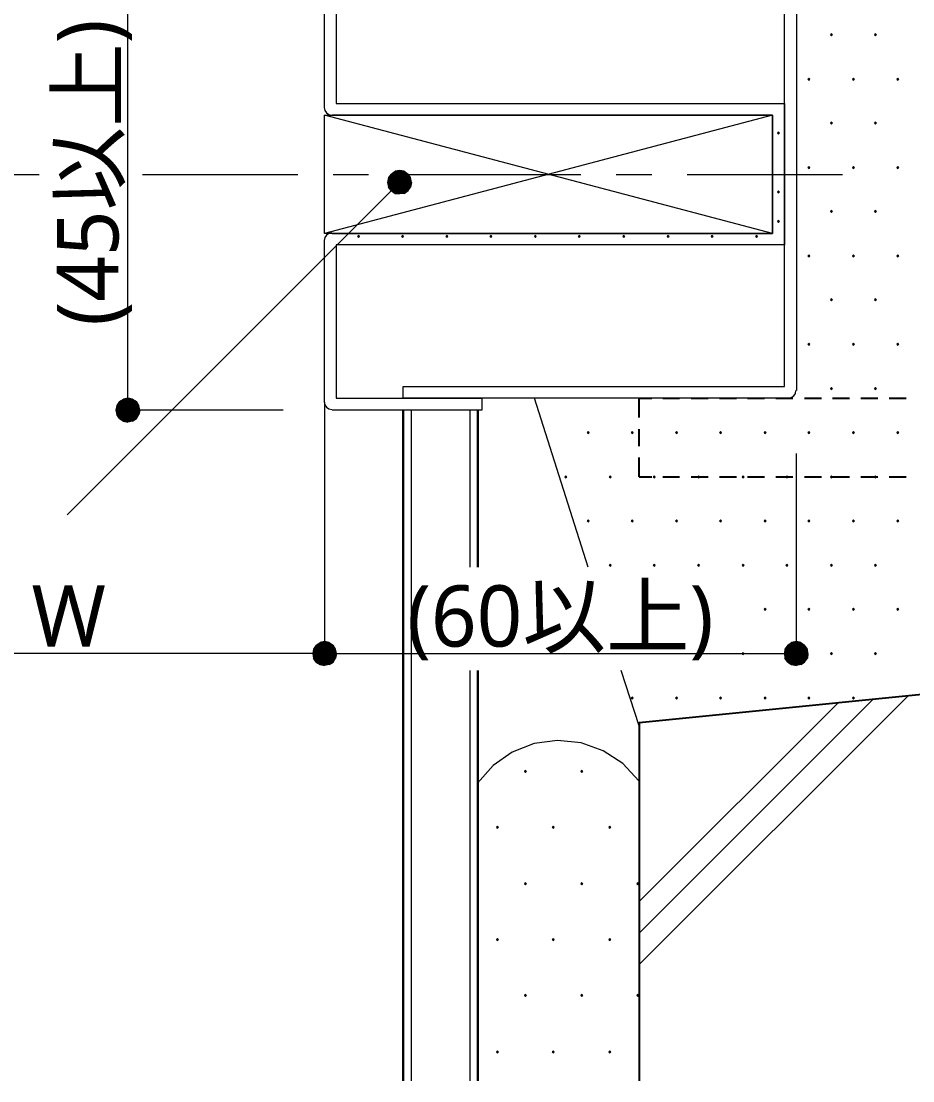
# Model space of a CAD drawing. Header units: millimetres. Extents: x 0 to 420, y 0 to 297.
# Drawn here: x 145.08 to 182.88, y 53.66 to 98.6 of the extents above; entities that cross this region are included whole.
import ezdxf
from ezdxf.enums import TextEntityAlignment as Align

# ---------------------------------------------------------------- set-up
doc = ezdxf.new("R2010")
doc.units = ezdxf.units.MM
doc.styles.add('kst32b', font='NotoSansJP-Variable.ttf')

msp = doc.modelspace()

# ---------------------------------------------------------------- hatches: boundary and pattern name
for points in [[(179.43, 98.065), (179.409, 98.044), (179.387, 98.023), (179.409, 98.002), (179.43, 97.98), (179.451, 98.002), (179.472, 98.023), (179.451, 98.044), (179.43, 98.065)], [(181.293, 98.065), (181.271, 98.044), (181.25, 98.023), (181.271, 98.002), (181.293, 97.98), (181.314, 98.002), (181.335, 98.023), (181.314, 98.044), (181.293, 98.065)], [(178.477, 96.181), (178.456, 96.16), (178.435, 96.139), (178.456, 96.118), (178.477, 96.097), (178.499, 96.118), (178.52, 96.139), (178.499, 96.16), (178.477, 96.181)], [(180.361, 96.181), (180.34, 96.16), (180.319, 96.139), (180.34, 96.118), (180.361, 96.097), (180.382, 96.118), (180.404, 96.139), (180.382, 96.16), (180.361, 96.181)], [(182.245, 96.181), (182.224, 96.16), (182.203, 96.139), (182.224, 96.118), (182.245, 96.097), (182.266, 96.118), (182.287, 96.139), (182.266, 96.16), (182.245, 96.181)], [(179.43, 94.319), (179.409, 94.297), (179.387, 94.276), (179.409, 94.255), (179.43, 94.234), (179.451, 94.255), (179.472, 94.276), (179.451, 94.297), (179.43, 94.319)], [(181.293, 94.319), (181.271, 94.297), (181.25, 94.276), (181.271, 94.255), (181.293, 94.234), (181.314, 94.255), (181.335, 94.276), (181.314, 94.297), (181.293, 94.319)], [(177.186, 93.895), (177.165, 93.874), (177.144, 93.853), (177.165, 93.832), (177.186, 93.811), (177.207, 93.832), (177.229, 93.853), (177.207, 93.874), (177.186, 93.895)], [(178.477, 92.435), (178.456, 92.414), (178.435, 92.393), (178.456, 92.371), (178.477, 92.35), (178.499, 92.371), (178.52, 92.393), (178.499, 92.414), (178.477, 92.435)], [(180.361, 92.435), (180.34, 92.414), (180.319, 92.393), (180.34, 92.371), (180.361, 92.35), (180.382, 92.371), (180.404, 92.393), (180.382, 92.414), (180.361, 92.435)], [(182.245, 92.435), (182.224, 92.414), (182.203, 92.393), (182.224, 92.371), (182.245, 92.35), (182.266, 92.371), (182.287, 92.393), (182.266, 92.414), (182.245, 92.435)], [(160.655, 91.969), (160.613, 91.757), (161.121, 91.757), (160.655, 91.969)], [(177.186, 91.398), (177.165, 91.377), (177.144, 91.355), (177.165, 91.334), (177.186, 91.313), (177.207, 91.334), (177.229, 91.355), (177.207, 91.377), (177.186, 91.398)], [(179.43, 90.572), (179.409, 90.551), (179.387, 90.53), (179.409, 90.509), (179.43, 90.487), (179.451, 90.509), (179.472, 90.53), (179.451, 90.551), (179.43, 90.572)], [(181.293, 90.572), (181.271, 90.551), (181.25, 90.53), (181.271, 90.509), (181.293, 90.487), (181.314, 90.509), (181.335, 90.53), (181.314, 90.551), (181.293, 90.572)], [(177.186, 90.149), (177.165, 90.128), (177.144, 90.106), (177.165, 90.085), (177.186, 90.064), (177.207, 90.085), (177.229, 90.106), (177.207, 90.128), (177.186, 90.149)], [(159.385, 89.514), (159.364, 89.493), (159.343, 89.471), (159.364, 89.45), (159.385, 89.429), (159.406, 89.45), (159.427, 89.471), (159.406, 89.493), (159.385, 89.514)], [(161.248, 89.514), (161.227, 89.493), (161.205, 89.471), (161.227, 89.45), (161.248, 89.429), (161.269, 89.45), (161.29, 89.471), (161.269, 89.493), (161.248, 89.514)], [(163.132, 89.514), (163.11, 89.493), (163.089, 89.471), (163.11, 89.45), (163.132, 89.429), (163.153, 89.45), (163.174, 89.471), (163.153, 89.493), (163.132, 89.514)], [(164.994, 89.514), (164.973, 89.493), (164.952, 89.471), (164.973, 89.45), (164.994, 89.429), (165.015, 89.45), (165.037, 89.471), (165.015, 89.493), (164.994, 89.514)], [(166.878, 89.514), (166.857, 89.493), (166.836, 89.471), (166.857, 89.45), (166.878, 89.429), (166.899, 89.45), (166.92, 89.471), (166.899, 89.493), (166.878, 89.514)], [(168.741, 89.514), (168.72, 89.493), (168.698, 89.471), (168.72, 89.45), (168.741, 89.429), (168.762, 89.45), (168.783, 89.471), (168.762, 89.493), (168.741, 89.514)], [(170.625, 89.514), (170.603, 89.493), (170.582, 89.471), (170.603, 89.45), (170.625, 89.429), (170.646, 89.45), (170.667, 89.471), (170.646, 89.493), (170.625, 89.514)], [(172.508, 89.514), (172.487, 89.493), (172.466, 89.471), (172.487, 89.45), (172.508, 89.429), (172.529, 89.45), (172.551, 89.471), (172.529, 89.493), (172.508, 89.514)], [(174.371, 89.514), (174.35, 89.493), (174.329, 89.471), (174.35, 89.45), (174.371, 89.429), (174.392, 89.45), (174.413, 89.471), (174.392, 89.493), (174.371, 89.514)], [(176.255, 89.514), (176.234, 89.493), (176.212, 89.471), (176.234, 89.45), (176.255, 89.429), (176.276, 89.45), (176.297, 89.471), (176.276, 89.493), (176.255, 89.514)], [(178.477, 88.688), (178.456, 88.667), (178.435, 88.646), (178.456, 88.625), (178.477, 88.604), (178.499, 88.625), (178.52, 88.646), (178.499, 88.667), (178.477, 88.688)], [(180.361, 88.688), (180.34, 88.667), (180.319, 88.646), (180.34, 88.625), (180.361, 88.604), (180.382, 88.625), (180.404, 88.646), (180.382, 88.667), (180.361, 88.688)], [(182.245, 88.688), (182.224, 88.667), (182.203, 88.646), (182.224, 88.625), (182.245, 88.604), (182.266, 88.625), (182.287, 88.646), (182.266, 88.667), (182.245, 88.688)], [(179.43, 86.826), (179.409, 86.804), (179.387, 86.783), (179.409, 86.762), (179.43, 86.741), (179.451, 86.762), (179.472, 86.783), (179.451, 86.804), (179.43, 86.826)], [(181.293, 86.826), (181.271, 86.804), (181.25, 86.783), (181.271, 86.762), (181.293, 86.741), (181.314, 86.762), (181.335, 86.783), (181.314, 86.804), (181.293, 86.826)], [(178.477, 84.942), (178.456, 84.921), (178.435, 84.899), (178.456, 84.878), (178.477, 84.857), (178.499, 84.878), (178.52, 84.899), (178.499, 84.921), (178.477, 84.942)], [(180.361, 84.942), (180.34, 84.921), (180.319, 84.899), (180.34, 84.878), (180.361, 84.857), (180.382, 84.878), (180.404, 84.899), (180.382, 84.921), (180.361, 84.942)], [(182.245, 84.942), (182.224, 84.921), (182.203, 84.899), (182.224, 84.878), (182.245, 84.857), (182.266, 84.878), (182.287, 84.899), (182.266, 84.921), (182.245, 84.942)], [(179.43, 83.058), (179.409, 83.037), (179.387, 83.016), (179.409, 82.995), (179.43, 82.973), (179.451, 82.995), (179.472, 83.016), (179.451, 83.037), (179.43, 83.058)], [(181.293, 83.058), (181.271, 83.037), (181.25, 83.016), (181.271, 82.995), (181.293, 82.973), (181.314, 82.995), (181.335, 83.016), (181.314, 83.037), (181.293, 83.058)], [(149.14, 82.296), (149.098, 82.105), (149.606, 82.105), (149.14, 82.296)], [(169.122, 81.195), (169.101, 81.174), (169.079, 81.153), (169.101, 81.132), (169.122, 81.111), (169.143, 81.132), (169.164, 81.153), (169.143, 81.174), (169.122, 81.195)], [(170.984, 81.195), (170.963, 81.174), (170.942, 81.153), (170.963, 81.132), (170.984, 81.111), (171.005, 81.132), (171.027, 81.153), (171.005, 81.174), (170.984, 81.195)], [(172.868, 81.195), (172.847, 81.174), (172.826, 81.153), (172.847, 81.132), (172.868, 81.111), (172.889, 81.132), (172.911, 81.153), (172.889, 81.174), (172.868, 81.195)], [(174.731, 81.195), (174.71, 81.174), (174.688, 81.153), (174.71, 81.132), (174.731, 81.111), (174.752, 81.132), (174.773, 81.153), (174.752, 81.174), (174.731, 81.195)], [(176.615, 81.195), (176.594, 81.174), (176.572, 81.153), (176.594, 81.132), (176.615, 81.111), (176.636, 81.132), (176.657, 81.153), (176.636, 81.174), (176.615, 81.195)], [(178.477, 81.195), (178.456, 81.174), (178.435, 81.153), (178.456, 81.132), (178.477, 81.111), (178.499, 81.132), (178.52, 81.153), (178.499, 81.174), (178.477, 81.195)], [(180.361, 81.195), (180.34, 81.174), (180.319, 81.153), (180.34, 81.132), (180.361, 81.111), (180.382, 81.132), (180.404, 81.153), (180.382, 81.174), (180.361, 81.195)], [(182.245, 81.195), (182.224, 81.174), (182.203, 81.153), (182.224, 81.132), (182.245, 81.111), (182.266, 81.132), (182.287, 81.153), (182.266, 81.174), (182.245, 81.195)], [(168.169, 79.312), (168.148, 79.29), (168.127, 79.269), (168.148, 79.248), (168.169, 79.227), (168.19, 79.248), (168.212, 79.269), (168.19, 79.29), (168.169, 79.312)], [(170.053, 79.312), (170.032, 79.29), (170.011, 79.269), (170.032, 79.248), (170.053, 79.227), (170.074, 79.248), (170.095, 79.269), (170.074, 79.29), (170.053, 79.312)], [(171.916, 79.312), (171.895, 79.29), (171.873, 79.269), (171.895, 79.248), (171.916, 79.227), (171.937, 79.248), (171.958, 79.269), (171.937, 79.29), (171.916, 79.312)], [(173.8, 79.312), (173.778, 79.29), (173.757, 79.269), (173.778, 79.248), (173.8, 79.227), (173.821, 79.248), (173.842, 79.269), (173.821, 79.29), (173.8, 79.312)], [(175.683, 79.312), (175.662, 79.29), (175.641, 79.269), (175.662, 79.248), (175.683, 79.227), (175.704, 79.248), (175.726, 79.269), (175.704, 79.29), (175.683, 79.312)], [(177.546, 79.312), (177.525, 79.29), (177.504, 79.269), (177.525, 79.248), (177.546, 79.227), (177.567, 79.248), (177.588, 79.269), (177.567, 79.29), (177.546, 79.312)], [(179.43, 79.312), (179.409, 79.29), (179.387, 79.269), (179.409, 79.248), (179.43, 79.227), (179.451, 79.248), (179.472, 79.269), (179.451, 79.29), (179.43, 79.312)], [(181.293, 79.312), (181.271, 79.29), (181.25, 79.269), (181.271, 79.248), (181.293, 79.227), (181.314, 79.248), (181.335, 79.269), (181.314, 79.29), (181.293, 79.312)], [(169.122, 77.449), (169.101, 77.428), (169.079, 77.406), (169.101, 77.385), (169.122, 77.364), (169.143, 77.385), (169.164, 77.406), (169.143, 77.428), (169.122, 77.449)], [(170.984, 77.449), (170.963, 77.428), (170.942, 77.406), (170.963, 77.385), (170.984, 77.364), (171.005, 77.385), (171.027, 77.406), (171.005, 77.428), (170.984, 77.449)], [(172.868, 77.449), (172.847, 77.428), (172.826, 77.406), (172.847, 77.385), (172.868, 77.364), (172.889, 77.385), (172.911, 77.406), (172.889, 77.428), (172.868, 77.449)], [(174.731, 77.449), (174.71, 77.428), (174.688, 77.406), (174.71, 77.385), (174.731, 77.364), (174.752, 77.385), (174.773, 77.406), (174.752, 77.428), (174.731, 77.449)], [(176.615, 77.449), (176.594, 77.428), (176.572, 77.406), (176.594, 77.385), (176.615, 77.364), (176.636, 77.385), (176.657, 77.406), (176.636, 77.428), (176.615, 77.449)], [(178.477, 77.449), (178.456, 77.428), (178.435, 77.406), (178.456, 77.385), (178.477, 77.364), (178.499, 77.385), (178.52, 77.406), (178.499, 77.428), (178.477, 77.449)], [(180.361, 77.449), (180.34, 77.428), (180.319, 77.406), (180.34, 77.385), (180.361, 77.364), (180.382, 77.385), (180.404, 77.406), (180.382, 77.428), (180.361, 77.449)], [(182.245, 77.449), (182.224, 77.428), (182.203, 77.406), (182.224, 77.385), (182.245, 77.364), (182.266, 77.385), (182.287, 77.406), (182.266, 77.428), (182.245, 77.449)], [(170.053, 75.565), (170.032, 75.544), (170.011, 75.523), (170.032, 75.502), (170.053, 75.48), (170.074, 75.502), (170.095, 75.523), (170.074, 75.544), (170.053, 75.565)], [(171.916, 75.565), (171.895, 75.544), (171.873, 75.523), (171.895, 75.502), (171.916, 75.48), (171.937, 75.502), (171.958, 75.523), (171.937, 75.544), (171.916, 75.565)], [(173.8, 75.565), (173.778, 75.544), (173.757, 75.523), (173.778, 75.502), (173.8, 75.48), (173.821, 75.502), (173.842, 75.523), (173.821, 75.544), (173.8, 75.565)], [(175.683, 75.565), (175.662, 75.544), (175.641, 75.523), (175.662, 75.502), (175.683, 75.48), (175.704, 75.502), (175.726, 75.523), (175.704, 75.544), (175.683, 75.565)], [(177.546, 75.565), (177.525, 75.544), (177.504, 75.523), (177.525, 75.502), (177.546, 75.48), (177.567, 75.502), (177.588, 75.523), (177.567, 75.544), (177.546, 75.565)], [(179.43, 75.565), (179.409, 75.544), (179.387, 75.523), (179.409, 75.502), (179.43, 75.48), (179.451, 75.502), (179.472, 75.523), (179.451, 75.544), (179.43, 75.565)], [(181.293, 75.565), (181.271, 75.544), (181.25, 75.523), (181.271, 75.502), (181.293, 75.48), (181.314, 75.502), (181.335, 75.523), (181.314, 75.544), (181.293, 75.565)], [(176.615, 73.702), (176.594, 73.681), (176.572, 73.66), (176.594, 73.639), (176.615, 73.618), (176.636, 73.639), (176.657, 73.66), (176.636, 73.681), (176.615, 73.702)], [(178.477, 73.702), (178.456, 73.681), (178.435, 73.66), (178.456, 73.639), (178.477, 73.618), (178.499, 73.639), (178.52, 73.66), (178.499, 73.681), (178.477, 73.702)], [(180.361, 73.702), (180.34, 73.681), (180.319, 73.66), (180.34, 73.639), (180.361, 73.618), (180.382, 73.639), (180.404, 73.66), (180.382, 73.681), (180.361, 73.702)], [(182.245, 73.702), (182.224, 73.681), (182.203, 73.66), (182.224, 73.639), (182.245, 73.618), (182.266, 73.639), (182.287, 73.66), (182.266, 73.681), (182.245, 73.702)], [(157.48, 71.967), (157.438, 71.776), (157.946, 71.776), (157.48, 71.967)], [(177.461, 71.967), (177.44, 71.776), (177.948, 71.776), (177.461, 71.967)], [(175.683, 71.819), (175.662, 71.797), (175.641, 71.776), (175.662, 71.755), (175.683, 71.734), (175.704, 71.755), (175.726, 71.776), (175.704, 71.797), (175.683, 71.819)], [(177.546, 71.819), (177.525, 71.797), (177.504, 71.776), (177.525, 71.755), (177.546, 71.734), (177.567, 71.755), (177.588, 71.776), (177.567, 71.797), (177.546, 71.819)], [(179.43, 71.819), (179.409, 71.797), (179.387, 71.776), (179.409, 71.755), (179.43, 71.734), (179.451, 71.755), (179.472, 71.776), (179.451, 71.797), (179.43, 71.819)], [(181.293, 71.819), (181.271, 71.797), (181.25, 71.776), (181.271, 71.755), (181.293, 71.734), (181.314, 71.755), (181.335, 71.776), (181.314, 71.797), (181.293, 71.819)], [(170.984, 69.935), (170.963, 69.913), (170.942, 69.892), (170.963, 69.871), (170.984, 69.85), (171.005, 69.871), (171.027, 69.892), (171.005, 69.913), (170.984, 69.935)], [(172.868, 69.935), (172.847, 69.913), (172.826, 69.892), (172.847, 69.871), (172.868, 69.85), (172.889, 69.871), (172.911, 69.892), (172.889, 69.913), (172.868, 69.935)], [(174.731, 69.935), (174.71, 69.913), (174.688, 69.892), (174.71, 69.871), (174.731, 69.85), (174.752, 69.871), (174.773, 69.892), (174.752, 69.913), (174.731, 69.935)], [(176.615, 69.935), (176.594, 69.913), (176.572, 69.892), (176.594, 69.871), (176.615, 69.85), (176.636, 69.871), (176.657, 69.892), (176.636, 69.913), (176.615, 69.935)], [(178.477, 69.935), (178.456, 69.913), (178.435, 69.892), (178.456, 69.871), (178.477, 69.85), (178.499, 69.871), (178.52, 69.892), (178.499, 69.913), (178.477, 69.935)], [(180.361, 69.935), (180.34, 69.913), (180.319, 69.892), (180.34, 69.871), (180.361, 69.85), (180.382, 69.871), (180.404, 69.892), (180.382, 69.913), (180.361, 69.935)], [(166.455, 66.823), (166.434, 66.802), (166.412, 66.781), (166.434, 66.76), (166.455, 66.738), (166.476, 66.76), (166.497, 66.781), (166.476, 66.802), (166.455, 66.823)], [(168.846, 66.823), (168.825, 66.802), (168.804, 66.781), (168.825, 66.76), (168.846, 66.738), (168.868, 66.76), (168.889, 66.781), (168.868, 66.802), (168.846, 66.823)], [(165.269, 64.453), (165.248, 64.431), (165.227, 64.41), (165.248, 64.389), (165.269, 64.368), (165.291, 64.389), (165.312, 64.41), (165.291, 64.431), (165.269, 64.453)], [(167.64, 64.453), (167.619, 64.431), (167.598, 64.41), (167.619, 64.389), (167.64, 64.368), (167.661, 64.389), (167.682, 64.41), (167.661, 64.431), (167.64, 64.453)], [(170.032, 64.453), (170.011, 64.431), (169.989, 64.41), (170.011, 64.389), (170.032, 64.368), (170.053, 64.389), (170.074, 64.41), (170.053, 64.431), (170.032, 64.453)], [(166.455, 62.061), (166.434, 62.039), (166.412, 62.018), (166.434, 61.997), (166.455, 61.976), (166.476, 61.997), (166.497, 62.018), (166.476, 62.039), (166.455, 62.061)], [(168.846, 62.061), (168.825, 62.039), (168.804, 62.018), (168.825, 61.997), (168.846, 61.976), (168.868, 61.997), (168.889, 62.018), (168.868, 62.039), (168.846, 62.061)], [(171.217, 62.061), (171.196, 62.039), (171.175, 62.018), (171.196, 61.997), (171.217, 61.976), (171.238, 61.997), (171.26, 62.018), (171.238, 62.039), (171.217, 62.061)], [(165.269, 59.69), (165.248, 59.669), (165.227, 59.648), (165.248, 59.627), (165.269, 59.605), (165.291, 59.627), (165.312, 59.648), (165.291, 59.669), (165.269, 59.69)], [(167.64, 59.69), (167.619, 59.669), (167.598, 59.648), (167.619, 59.627), (167.64, 59.605), (167.661, 59.627), (167.682, 59.648), (167.661, 59.669), (167.64, 59.69)], [(170.032, 59.69), (170.011, 59.669), (169.989, 59.648), (170.011, 59.627), (170.032, 59.605), (170.053, 59.627), (170.074, 59.648), (170.053, 59.669), (170.032, 59.69)], [(166.455, 57.319), (166.434, 57.298), (166.412, 57.277), (166.434, 57.256), (166.455, 57.235), (166.476, 57.256), (166.497, 57.277), (166.476, 57.298), (166.455, 57.319)], [(168.846, 57.319), (168.825, 57.298), (168.804, 57.277), (168.825, 57.256), (168.846, 57.235), (168.868, 57.256), (168.889, 57.277), (168.868, 57.298), (168.846, 57.319)], [(171.217, 57.319), (171.196, 57.298), (171.175, 57.277), (171.196, 57.256), (171.217, 57.235), (171.238, 57.256), (171.26, 57.277), (171.238, 57.298), (171.217, 57.319)], [(165.269, 54.928), (165.248, 54.906), (165.227, 54.885), (165.248, 54.864), (165.269, 54.843), (165.291, 54.864), (165.312, 54.885), (165.291, 54.906), (165.269, 54.928)], [(167.64, 54.928), (167.619, 54.906), (167.598, 54.885), (167.619, 54.864), (167.64, 54.843), (167.661, 54.864), (167.682, 54.885), (167.661, 54.906), (167.64, 54.928)], [(170.032, 54.928), (170.011, 54.906), (169.989, 54.885), (170.011, 54.864), (170.032, 54.843), (170.053, 54.864), (170.074, 54.885), (170.053, 54.906), (170.032, 54.928)]]:
    msp.add_hatch(color=7).paths.add_polyline_path(points)
h = msp.add_hatch(color=7)
h.paths.add_polyline_path([(161.121, 92.266), (160.93, 92.244), (161.121, 91.757), (161.121, 92.266)])
h.paths.add_polyline_path([(160.93, 92.244), (161.121, 91.757), (160.761, 92.117), (160.93, 92.244)])
h.paths.add_polyline_path([(161.121, 91.757), (160.761, 92.117), (160.655, 91.969), (161.121, 91.757)])
h = msp.add_hatch(color=7)
h.paths.add_polyline_path([(161.586, 91.969), (161.48, 92.117), (161.121, 91.757), (161.586, 91.969)])
h.paths.add_polyline_path([(161.48, 92.117), (161.121, 91.757), (161.311, 92.244), (161.48, 92.117)])
h.paths.add_polyline_path([(161.121, 91.757), (161.311, 92.244), (161.121, 92.266), (161.121, 91.757)])
h = msp.add_hatch(color=7)
h.paths.add_polyline_path([(160.613, 91.757), (160.655, 91.567), (161.121, 91.757), (160.613, 91.757)])
h.paths.add_polyline_path([(160.655, 91.567), (161.121, 91.757), (160.761, 91.419), (160.655, 91.567)])
h.paths.add_polyline_path([(161.121, 91.757), (160.761, 91.419), (160.93, 91.292), (161.121, 91.757)])
h = msp.add_hatch(color=7)
h.paths.add_polyline_path([(160.93, 91.292), (161.121, 91.271), (161.121, 91.757), (160.93, 91.292)])
h.paths.add_polyline_path([(161.121, 91.271), (161.121, 91.757), (161.311, 91.292), (161.121, 91.271)])
h.paths.add_polyline_path([(161.121, 91.757), (161.311, 91.292), (161.48, 91.419), (161.121, 91.757)])
h = msp.add_hatch(color=7)
h.paths.add_polyline_path([(161.48, 91.419), (161.586, 91.567), (161.121, 91.757), (161.48, 91.419)])
h.paths.add_polyline_path([(161.586, 91.567), (161.121, 91.757), (161.629, 91.757), (161.586, 91.567)])
h.paths.add_polyline_path([(161.121, 91.757), (161.629, 91.757), (161.586, 91.969), (161.121, 91.757)])
h = msp.add_hatch(color=7)
h.paths.add_polyline_path([(149.606, 82.613), (149.416, 82.571), (149.606, 82.105), (149.606, 82.613)])
h.paths.add_polyline_path([(149.416, 82.571), (149.606, 82.105), (149.246, 82.465), (149.416, 82.571)])
h.paths.add_polyline_path([(149.606, 82.105), (149.246, 82.465), (149.14, 82.296), (149.606, 82.105)])
h = msp.add_hatch(color=7)
h.paths.add_polyline_path([(150.072, 82.296), (149.966, 82.465), (149.606, 82.105), (150.072, 82.296)])
h.paths.add_polyline_path([(149.966, 82.465), (149.606, 82.105), (149.796, 82.571), (149.966, 82.465)])
h.paths.add_polyline_path([(149.606, 82.105), (149.796, 82.571), (149.606, 82.613), (149.606, 82.105)])
h = msp.add_hatch(color=7)
h.paths.add_polyline_path([(149.966, 81.746), (150.072, 81.915), (149.606, 82.105), (149.966, 81.746)])
h.paths.add_polyline_path([(150.072, 81.915), (149.606, 82.105), (150.114, 82.105), (150.072, 81.915)])
h.paths.add_polyline_path([(149.606, 82.105), (150.114, 82.105), (150.072, 82.296), (149.606, 82.105)])
h = msp.add_hatch(color=7)
h.paths.add_polyline_path([(149.098, 82.105), (149.14, 81.915), (149.606, 82.105), (149.098, 82.105)])
h.paths.add_polyline_path([(149.14, 81.915), (149.606, 82.105), (149.246, 81.746), (149.14, 81.915)])
h.paths.add_polyline_path([(149.606, 82.105), (149.246, 81.746), (149.416, 81.64), (149.606, 82.105)])
h = msp.add_hatch(color=7)
h.paths.add_polyline_path([(149.416, 81.64), (149.606, 81.597), (149.606, 82.105), (149.416, 81.64)])
h.paths.add_polyline_path([(149.606, 81.597), (149.606, 82.105), (149.796, 81.64), (149.606, 81.597)])
h.paths.add_polyline_path([(149.606, 82.105), (149.796, 81.64), (149.966, 81.746), (149.606, 82.105)])
h = msp.add_hatch(color=7)
h.paths.add_polyline_path([(157.946, 72.284), (157.755, 72.242), (157.946, 71.776), (157.946, 72.284)])
h.paths.add_polyline_path([(157.755, 72.242), (157.946, 71.776), (157.586, 72.136), (157.755, 72.242)])
h.paths.add_polyline_path([(157.946, 71.776), (157.586, 72.136), (157.48, 71.967), (157.946, 71.776)])
h = msp.add_hatch(color=7)
h.paths.add_polyline_path([(158.411, 71.967), (158.305, 72.136), (157.946, 71.776), (158.411, 71.967)])
h.paths.add_polyline_path([(158.305, 72.136), (157.946, 71.776), (158.136, 72.242), (158.305, 72.136)])
h.paths.add_polyline_path([(157.946, 71.776), (158.136, 72.242), (157.946, 72.284), (157.946, 71.776)])
h = msp.add_hatch(color=7)
h.paths.add_polyline_path([(158.305, 71.416), (158.411, 71.586), (157.946, 71.776), (158.305, 71.416)])
h.paths.add_polyline_path([(158.411, 71.586), (157.946, 71.776), (158.454, 71.776), (158.411, 71.586)])
h.paths.add_polyline_path([(157.946, 71.776), (158.454, 71.776), (158.411, 71.967), (157.946, 71.776)])
h = msp.add_hatch(color=7)
h.paths.add_polyline_path([(177.948, 72.284), (177.737, 72.242), (177.948, 71.776), (177.948, 72.284)])
h.paths.add_polyline_path([(177.737, 72.242), (177.948, 71.776), (177.588, 72.136), (177.737, 72.242)])
h.paths.add_polyline_path([(177.948, 71.776), (177.588, 72.136), (177.461, 71.967), (177.948, 71.776)])
h = msp.add_hatch(color=7)
h.paths.add_polyline_path([(178.414, 71.967), (178.287, 72.136), (177.948, 71.776), (178.414, 71.967)])
h.paths.add_polyline_path([(178.287, 72.136), (177.948, 71.776), (178.139, 72.242), (178.287, 72.136)])
h.paths.add_polyline_path([(177.948, 71.776), (178.139, 72.242), (177.948, 72.284), (177.948, 71.776)])
h = msp.add_hatch(color=7)
h.paths.add_polyline_path([(178.287, 71.416), (178.414, 71.586), (177.948, 71.776), (178.287, 71.416)])
h.paths.add_polyline_path([(178.414, 71.586), (177.948, 71.776), (178.435, 71.776), (178.414, 71.586)])
h.paths.add_polyline_path([(177.948, 71.776), (178.435, 71.776), (178.414, 71.967), (177.948, 71.776)])
h = msp.add_hatch(color=7)
h.paths.add_polyline_path([(157.438, 71.776), (157.48, 71.586), (157.946, 71.776), (157.438, 71.776)])
h.paths.add_polyline_path([(157.48, 71.586), (157.946, 71.776), (157.586, 71.416), (157.48, 71.586)])
h.paths.add_polyline_path([(157.946, 71.776), (157.586, 71.416), (157.755, 71.311), (157.946, 71.776)])
h = msp.add_hatch(color=7)
h.paths.add_polyline_path([(157.755, 71.311), (157.946, 71.268), (157.946, 71.776), (157.755, 71.311)])
h.paths.add_polyline_path([(157.946, 71.268), (157.946, 71.776), (158.136, 71.311), (157.946, 71.268)])
h.paths.add_polyline_path([(157.946, 71.776), (158.136, 71.311), (158.305, 71.416), (157.946, 71.776)])
h = msp.add_hatch(color=7)
h.paths.add_polyline_path([(177.44, 71.776), (177.461, 71.586), (177.948, 71.776), (177.44, 71.776)])
h.paths.add_polyline_path([(177.461, 71.586), (177.948, 71.776), (177.588, 71.416), (177.461, 71.586)])
h.paths.add_polyline_path([(177.948, 71.776), (177.588, 71.416), (177.737, 71.311), (177.948, 71.776)])
h = msp.add_hatch(color=7)
h.paths.add_polyline_path([(177.737, 71.311), (177.948, 71.268), (177.948, 71.776), (177.737, 71.311)])
h.paths.add_polyline_path([(177.948, 71.268), (177.948, 71.776), (178.139, 71.311), (177.948, 71.268)])
h.paths.add_polyline_path([(177.948, 71.776), (178.139, 71.311), (178.287, 71.416), (177.948, 71.776)])

# ---------------------------------------------------------------- linework, layer by layer
at = {"lineweight": 13}
for points in [[(156.189, 82.105), (149.606, 82.105), (149.606, 89.598), (149.606, 94.615), (149.606, 102.108), (156.125, 102.108)], [(158.263, 102.108), (164.613, 102.108), (164.613, 101.6), (158.433, 101.6), (158.433, 95.102), (177.44, 95.102), (177.44, 89.112), (158.433, 89.112), (158.433, 82.613), (164.613, 82.613), (164.613, 82.105), (158.263, 82.105)], [(157.946, 94.932), (157.946, 101.769)], [(161.269, 82.613), (161.269, 83.1), (177.44, 83.1), (177.44, 101.113), (162.391, 101.113), (162.391, 101.6)], [(177.948, 101.261), (177.948, 82.931)], [(157.925, 94.943), (157.95, 94.815), (158.021, 94.711), (158.125, 94.641), (158.253, 94.615)], [(176.932, 89.598), (157.946, 94.615), (176.932, 94.615), (176.932, 89.598), (157.946, 89.598), (157.946, 94.615)], [(176.932, 94.615), (157.946, 89.598)], [(176.932, 89.598), (176.932, 94.615), (158.263, 94.615)], [(144.145, 92.096), (145.838, 92.096)], [(161.121, 91.757), (147.024, 77.661)], [(150.22, 92.096), (156.803, 92.096)], [(158.305, 92.096), (159.808, 92.096)], [(161.311, 92.096), (168.804, 92.096)], [(170.307, 92.096), (171.81, 92.096)], [(173.313, 92.096), (179.896, 92.096)], [(158.253, 89.62), (158.125, 89.594), (158.021, 89.524), (157.95, 89.419), (157.925, 89.292)], [(158.263, 89.598), (176.932, 89.598)], [(157.946, 82.444), (157.946, 89.281)], [(177.599, 82.613), (177.727, 82.639), (177.831, 82.71), (177.901, 82.814), (177.927, 82.942)], [(157.925, 82.455), (157.95, 82.327), (158.021, 82.223), (158.125, 82.152), (158.253, 82.127)], [(157.946, 82.444), (157.946, 79.756), (157.946, 71.776), (177.948, 71.776), (177.948, 80.264)], [(177.61, 82.613), (161.269, 82.613)], [(169.122, 75.438), (166.836, 82.613)], [(161.608, 82.105), (161.608, 53.657)], [(164.105, 82.105), (164.105, 75.438)], [(157.946, 71.776), (134.366, 71.776)], [(164.105, 71.056), (164.105, 53.657)], [(171.281, 68.707), (170.519, 71.056)], [(171.281, 58.589), (182.668, 69.977)], [(171.281, 59.923), (181.187, 69.829)], [(171.281, 61.256), (179.705, 69.681)], [(171.271, 66.377), (170.584, 67.111), (169.754, 67.654), (168.82, 67.987), (167.821, 68.093), (166.825, 67.958), (165.901, 67.596), (165.088, 67.029), (164.423, 66.275)]]:
    msp.add_lwpolyline(points, dxfattribs=at)
at = {"lineweight": 0}
for points in [[(179.43, 98.065), (179.409, 98.044), (179.387, 98.023), (179.409, 98.002), (179.43, 97.98), (179.451, 98.002), (179.472, 98.023), (179.451, 98.044)], [(181.293, 98.065), (181.271, 98.044), (181.25, 98.023), (181.271, 98.002), (181.293, 97.98), (181.314, 98.002), (181.335, 98.023), (181.314, 98.044)], [(178.477, 96.181), (178.456, 96.16), (178.435, 96.139), (178.456, 96.118), (178.477, 96.097), (178.499, 96.118), (178.52, 96.139), (178.499, 96.16)], [(180.361, 96.181), (180.34, 96.16), (180.319, 96.139), (180.34, 96.118), (180.361, 96.097), (180.382, 96.118), (180.404, 96.139), (180.382, 96.16)], [(182.245, 96.181), (182.224, 96.16), (182.203, 96.139), (182.224, 96.118), (182.245, 96.097), (182.266, 96.118), (182.287, 96.139), (182.266, 96.16)], [(179.43, 94.319), (179.409, 94.297), (179.387, 94.276), (179.409, 94.255), (179.43, 94.234), (179.451, 94.255), (179.472, 94.276), (179.451, 94.297)], [(181.293, 94.319), (181.271, 94.297), (181.25, 94.276), (181.271, 94.255), (181.293, 94.234), (181.314, 94.255), (181.335, 94.276), (181.314, 94.297)], [(177.186, 93.895), (177.165, 93.874), (177.144, 93.853), (177.165, 93.832), (177.186, 93.811), (177.207, 93.832), (177.229, 93.853), (177.207, 93.874)], [(160.93, 92.244), (161.121, 91.757), (160.761, 92.117)], [(161.121, 92.266), (160.93, 92.244), (161.121, 91.757)], [(161.121, 91.757), (161.311, 92.244), (161.121, 92.266)], [(161.48, 92.117), (161.121, 91.757), (161.311, 92.244)], [(178.477, 92.435), (178.456, 92.414), (178.435, 92.393), (178.456, 92.371), (178.477, 92.35), (178.499, 92.371), (178.52, 92.393), (178.499, 92.414)], [(180.361, 92.435), (180.34, 92.414), (180.319, 92.393), (180.34, 92.371), (180.361, 92.35), (180.382, 92.371), (180.404, 92.393), (180.382, 92.414)], [(182.245, 92.435), (182.224, 92.414), (182.203, 92.393), (182.224, 92.371), (182.245, 92.35), (182.266, 92.371), (182.287, 92.393), (182.266, 92.414)], [(160.655, 91.969), (160.613, 91.757), (161.121, 91.757)], [(160.613, 91.757), (160.655, 91.567), (161.121, 91.757)], [(161.121, 91.757), (160.761, 92.117), (160.655, 91.969)], [(160.655, 91.567), (161.121, 91.757), (160.761, 91.419)], [(161.121, 91.757), (160.761, 91.419), (160.93, 91.292)], [(160.93, 91.292), (161.121, 91.271), (161.121, 91.757)], [(161.586, 91.969), (161.48, 92.117), (161.121, 91.757)], [(161.121, 91.757), (161.629, 91.757), (161.586, 91.969)], [(161.121, 91.271), (161.121, 91.757), (161.311, 91.292)], [(161.121, 91.757), (161.311, 91.292), (161.48, 91.419)], [(161.48, 91.419), (161.586, 91.567), (161.121, 91.757)], [(161.586, 91.567), (161.121, 91.757), (161.629, 91.757)], [(177.186, 91.398), (177.165, 91.377), (177.144, 91.355), (177.165, 91.334), (177.186, 91.313), (177.207, 91.334), (177.229, 91.355), (177.207, 91.377)], [(179.43, 90.572), (179.409, 90.551), (179.387, 90.53), (179.409, 90.509), (179.43, 90.487), (179.451, 90.509), (179.472, 90.53), (179.451, 90.551)], [(181.293, 90.572), (181.271, 90.551), (181.25, 90.53), (181.271, 90.509), (181.293, 90.487), (181.314, 90.509), (181.335, 90.53), (181.314, 90.551)], [(177.186, 90.149), (177.165, 90.128), (177.144, 90.106), (177.165, 90.085), (177.186, 90.064), (177.207, 90.085), (177.229, 90.106), (177.207, 90.128)], [(159.385, 89.514), (159.364, 89.493), (159.343, 89.471), (159.364, 89.45), (159.385, 89.429), (159.406, 89.45), (159.427, 89.471), (159.406, 89.493)], [(161.248, 89.514), (161.227, 89.493), (161.205, 89.471), (161.227, 89.45), (161.248, 89.429), (161.269, 89.45), (161.29, 89.471), (161.269, 89.493)], [(163.132, 89.514), (163.11, 89.493), (163.089, 89.471), (163.11, 89.45), (163.132, 89.429), (163.153, 89.45), (163.174, 89.471), (163.153, 89.493)], [(164.994, 89.514), (164.973, 89.493), (164.952, 89.471), (164.973, 89.45), (164.994, 89.429), (165.015, 89.45), (165.037, 89.471), (165.015, 89.493)], [(166.878, 89.514), (166.857, 89.493), (166.836, 89.471), (166.857, 89.45), (166.878, 89.429), (166.899, 89.45), (166.92, 89.471), (166.899, 89.493)], [(168.741, 89.514), (168.72, 89.493), (168.698, 89.471), (168.72, 89.45), (168.741, 89.429), (168.762, 89.45), (168.783, 89.471), (168.762, 89.493)], [(170.625, 89.514), (170.603, 89.493), (170.582, 89.471), (170.603, 89.45), (170.625, 89.429), (170.646, 89.45), (170.667, 89.471), (170.646, 89.493)], [(172.508, 89.514), (172.487, 89.493), (172.466, 89.471), (172.487, 89.45), (172.508, 89.429), (172.529, 89.45), (172.551, 89.471), (172.529, 89.493)], [(174.371, 89.514), (174.35, 89.493), (174.329, 89.471), (174.35, 89.45), (174.371, 89.429), (174.392, 89.45), (174.413, 89.471), (174.392, 89.493)], [(176.255, 89.514), (176.234, 89.493), (176.212, 89.471), (176.234, 89.45), (176.255, 89.429), (176.276, 89.45), (176.297, 89.471), (176.276, 89.493)], [(178.477, 88.688), (178.456, 88.667), (178.435, 88.646), (178.456, 88.625), (178.477, 88.604), (178.499, 88.625), (178.52, 88.646), (178.499, 88.667)], [(180.361, 88.688), (180.34, 88.667), (180.319, 88.646), (180.34, 88.625), (180.361, 88.604), (180.382, 88.625), (180.404, 88.646), (180.382, 88.667)], [(182.245, 88.688), (182.224, 88.667), (182.203, 88.646), (182.224, 88.625), (182.245, 88.604), (182.266, 88.625), (182.287, 88.646), (182.266, 88.667)], [(179.43, 86.826), (179.409, 86.804), (179.387, 86.783), (179.409, 86.762), (179.43, 86.741), (179.451, 86.762), (179.472, 86.783), (179.451, 86.804)], [(181.293, 86.826), (181.271, 86.804), (181.25, 86.783), (181.271, 86.762), (181.293, 86.741), (181.314, 86.762), (181.335, 86.783), (181.314, 86.804)], [(178.477, 84.942), (178.456, 84.921), (178.435, 84.899), (178.456, 84.878), (178.477, 84.857), (178.499, 84.878), (178.52, 84.899), (178.499, 84.921)], [(180.361, 84.942), (180.34, 84.921), (180.319, 84.899), (180.34, 84.878), (180.361, 84.857), (180.382, 84.878), (180.404, 84.899), (180.382, 84.921)], [(182.245, 84.942), (182.224, 84.921), (182.203, 84.899), (182.224, 84.878), (182.245, 84.857), (182.266, 84.878), (182.287, 84.899), (182.266, 84.921)], [(179.43, 83.058), (179.409, 83.037), (179.387, 83.016), (179.409, 82.995), (179.43, 82.973), (179.451, 82.995), (179.472, 83.016), (179.451, 83.037)], [(181.293, 83.058), (181.271, 83.037), (181.25, 83.016), (181.271, 82.995), (181.293, 82.973), (181.314, 82.995), (181.335, 83.016), (181.314, 83.037)], [(149.14, 82.296), (149.098, 82.105), (149.606, 82.105)], [(149.606, 82.105), (149.246, 82.465), (149.14, 82.296)], [(149.416, 82.571), (149.606, 82.105), (149.246, 82.465)], [(149.606, 82.613), (149.416, 82.571), (149.606, 82.105)], [(149.606, 82.105), (149.796, 82.571), (149.606, 82.613)], [(149.966, 82.465), (149.606, 82.105), (149.796, 82.571)], [(150.072, 82.296), (149.966, 82.465), (149.606, 82.105)], [(149.606, 82.105), (150.114, 82.105), (150.072, 82.296)], [(149.098, 82.105), (149.14, 81.915), (149.606, 82.105)], [(149.14, 81.915), (149.606, 82.105), (149.246, 81.746)], [(149.606, 82.105), (149.246, 81.746), (149.416, 81.64)], [(149.416, 81.64), (149.606, 81.597), (149.606, 82.105)], [(149.606, 81.597), (149.606, 82.105), (149.796, 81.64)], [(149.606, 82.105), (149.796, 81.64), (149.966, 81.746)], [(149.966, 81.746), (150.072, 81.915), (149.606, 82.105)], [(150.072, 81.915), (149.606, 82.105), (150.114, 82.105)], [(169.122, 81.195), (169.101, 81.174), (169.079, 81.153), (169.101, 81.132), (169.122, 81.111), (169.143, 81.132), (169.164, 81.153), (169.143, 81.174)], [(170.984, 81.195), (170.963, 81.174), (170.942, 81.153), (170.963, 81.132), (170.984, 81.111), (171.005, 81.132), (171.027, 81.153), (171.005, 81.174)], [(172.868, 81.195), (172.847, 81.174), (172.826, 81.153), (172.847, 81.132), (172.868, 81.111), (172.889, 81.132), (172.911, 81.153), (172.889, 81.174)], [(174.731, 81.195), (174.71, 81.174), (174.688, 81.153), (174.71, 81.132), (174.731, 81.111), (174.752, 81.132), (174.773, 81.153), (174.752, 81.174)], [(176.615, 81.195), (176.594, 81.174), (176.572, 81.153), (176.594, 81.132), (176.615, 81.111), (176.636, 81.132), (176.657, 81.153), (176.636, 81.174)], [(178.477, 81.195), (178.456, 81.174), (178.435, 81.153), (178.456, 81.132), (178.477, 81.111), (178.499, 81.132), (178.52, 81.153), (178.499, 81.174)], [(180.361, 81.195), (180.34, 81.174), (180.319, 81.153), (180.34, 81.132), (180.361, 81.111), (180.382, 81.132), (180.404, 81.153), (180.382, 81.174)], [(182.245, 81.195), (182.224, 81.174), (182.203, 81.153), (182.224, 81.132), (182.245, 81.111), (182.266, 81.132), (182.287, 81.153), (182.266, 81.174)], [(168.169, 79.312), (168.148, 79.29), (168.127, 79.269), (168.148, 79.248), (168.169, 79.227), (168.19, 79.248), (168.212, 79.269), (168.19, 79.29)], [(170.053, 79.312), (170.032, 79.29), (170.011, 79.269), (170.032, 79.248), (170.053, 79.227), (170.074, 79.248), (170.095, 79.269), (170.074, 79.29)], [(171.916, 79.312), (171.895, 79.29), (171.873, 79.269), (171.895, 79.248), (171.916, 79.227), (171.937, 79.248), (171.958, 79.269), (171.937, 79.29)], [(173.8, 79.312), (173.778, 79.29), (173.757, 79.269), (173.778, 79.248), (173.8, 79.227), (173.821, 79.248), (173.842, 79.269), (173.821, 79.29)], [(175.683, 79.312), (175.662, 79.29), (175.641, 79.269), (175.662, 79.248), (175.683, 79.227), (175.704, 79.248), (175.726, 79.269), (175.704, 79.29)], [(177.546, 79.312), (177.525, 79.29), (177.504, 79.269), (177.525, 79.248), (177.546, 79.227), (177.567, 79.248), (177.588, 79.269), (177.567, 79.29)], [(179.43, 79.312), (179.409, 79.29), (179.387, 79.269), (179.409, 79.248), (179.43, 79.227), (179.451, 79.248), (179.472, 79.269), (179.451, 79.29)], [(181.293, 79.312), (181.271, 79.29), (181.25, 79.269), (181.271, 79.248), (181.293, 79.227), (181.314, 79.248), (181.335, 79.269), (181.314, 79.29)], [(169.122, 77.449), (169.101, 77.428), (169.079, 77.406), (169.101, 77.385), (169.122, 77.364), (169.143, 77.385), (169.164, 77.406), (169.143, 77.428)], [(170.984, 77.449), (170.963, 77.428), (170.942, 77.406), (170.963, 77.385), (170.984, 77.364), (171.005, 77.385), (171.027, 77.406), (171.005, 77.428)], [(172.868, 77.449), (172.847, 77.428), (172.826, 77.406), (172.847, 77.385), (172.868, 77.364), (172.889, 77.385), (172.911, 77.406), (172.889, 77.428)], [(174.731, 77.449), (174.71, 77.428), (174.688, 77.406), (174.71, 77.385), (174.731, 77.364), (174.752, 77.385), (174.773, 77.406), (174.752, 77.428)], [(176.615, 77.449), (176.594, 77.428), (176.572, 77.406), (176.594, 77.385), (176.615, 77.364), (176.636, 77.385), (176.657, 77.406), (176.636, 77.428)], [(178.477, 77.449), (178.456, 77.428), (178.435, 77.406), (178.456, 77.385), (178.477, 77.364), (178.499, 77.385), (178.52, 77.406), (178.499, 77.428)], [(180.361, 77.449), (180.34, 77.428), (180.319, 77.406), (180.34, 77.385), (180.361, 77.364), (180.382, 77.385), (180.404, 77.406), (180.382, 77.428)], [(182.245, 77.449), (182.224, 77.428), (182.203, 77.406), (182.224, 77.385), (182.245, 77.364), (182.266, 77.385), (182.287, 77.406), (182.266, 77.428)], [(170.053, 75.565), (170.032, 75.544), (170.011, 75.523), (170.032, 75.502), (170.053, 75.48), (170.074, 75.502), (170.095, 75.523), (170.074, 75.544)], [(171.916, 75.565), (171.895, 75.544), (171.873, 75.523), (171.895, 75.502), (171.916, 75.48), (171.937, 75.502), (171.958, 75.523), (171.937, 75.544)], [(173.8, 75.565), (173.778, 75.544), (173.757, 75.523), (173.778, 75.502), (173.8, 75.48), (173.821, 75.502), (173.842, 75.523), (173.821, 75.544)], [(175.683, 75.565), (175.662, 75.544), (175.641, 75.523), (175.662, 75.502), (175.683, 75.48), (175.704, 75.502), (175.726, 75.523), (175.704, 75.544)], [(177.546, 75.565), (177.525, 75.544), (177.504, 75.523), (177.525, 75.502), (177.546, 75.48), (177.567, 75.502), (177.588, 75.523), (177.567, 75.544)], [(179.43, 75.565), (179.409, 75.544), (179.387, 75.523), (179.409, 75.502), (179.43, 75.48), (179.451, 75.502), (179.472, 75.523), (179.451, 75.544)], [(181.293, 75.565), (181.271, 75.544), (181.25, 75.523), (181.271, 75.502), (181.293, 75.48), (181.314, 75.502), (181.335, 75.523), (181.314, 75.544)], [(176.615, 73.702), (176.594, 73.681), (176.572, 73.66), (176.594, 73.639), (176.615, 73.618), (176.636, 73.639), (176.657, 73.66), (176.636, 73.681)], [(178.477, 73.702), (178.456, 73.681), (178.435, 73.66), (178.456, 73.639), (178.477, 73.618), (178.499, 73.639), (178.52, 73.66), (178.499, 73.681)], [(180.361, 73.702), (180.34, 73.681), (180.319, 73.66), (180.34, 73.639), (180.361, 73.618), (180.382, 73.639), (180.404, 73.66), (180.382, 73.681)], [(182.245, 73.702), (182.224, 73.681), (182.203, 73.66), (182.224, 73.639), (182.245, 73.618), (182.266, 73.639), (182.287, 73.66), (182.266, 73.681)], [(157.48, 71.967), (157.438, 71.776), (157.946, 71.776)], [(157.946, 71.776), (157.586, 72.136), (157.48, 71.967)], [(157.755, 72.242), (157.946, 71.776), (157.586, 72.136)], [(157.946, 72.284), (157.755, 72.242), (157.946, 71.776)], [(157.946, 71.776), (158.136, 72.242), (157.946, 72.284)], [(158.305, 72.136), (157.946, 71.776), (158.136, 72.242)], [(158.411, 71.967), (158.305, 72.136), (157.946, 71.776)], [(157.946, 71.776), (158.454, 71.776), (158.411, 71.967)], [(177.461, 71.967), (177.44, 71.776), (177.948, 71.776)], [(177.948, 71.776), (177.588, 72.136), (177.461, 71.967)], [(177.737, 72.242), (177.948, 71.776), (177.588, 72.136)], [(177.948, 72.284), (177.737, 72.242), (177.948, 71.776)], [(177.948, 71.776), (178.139, 72.242), (177.948, 72.284)], [(178.287, 72.136), (177.948, 71.776), (178.139, 72.242)], [(178.414, 71.967), (178.287, 72.136), (177.948, 71.776)], [(177.948, 71.776), (178.435, 71.776), (178.414, 71.967)], [(157.438, 71.776), (157.48, 71.586), (157.946, 71.776)], [(157.48, 71.586), (157.946, 71.776), (157.586, 71.416)], [(157.946, 71.776), (157.586, 71.416), (157.755, 71.311)], [(157.755, 71.311), (157.946, 71.268), (157.946, 71.776)], [(157.946, 71.268), (157.946, 71.776), (158.136, 71.311)], [(157.946, 71.776), (158.136, 71.311), (158.305, 71.416)], [(158.305, 71.416), (158.411, 71.586), (157.946, 71.776)], [(158.411, 71.586), (157.946, 71.776), (158.454, 71.776)], [(175.683, 71.819), (175.662, 71.797), (175.641, 71.776), (175.662, 71.755), (175.683, 71.734), (175.704, 71.755), (175.726, 71.776), (175.704, 71.797)], [(177.44, 71.776), (177.461, 71.586), (177.948, 71.776)], [(177.461, 71.586), (177.948, 71.776), (177.588, 71.416)], [(177.546, 71.819), (177.525, 71.797), (177.504, 71.776), (177.525, 71.755), (177.546, 71.734), (177.567, 71.755), (177.588, 71.776), (177.567, 71.797)], [(177.948, 71.776), (177.588, 71.416), (177.737, 71.311)], [(177.737, 71.311), (177.948, 71.268), (177.948, 71.776)], [(177.948, 71.268), (177.948, 71.776), (178.139, 71.311)], [(177.948, 71.776), (178.139, 71.311), (178.287, 71.416)], [(178.287, 71.416), (178.414, 71.586), (177.948, 71.776)], [(178.414, 71.586), (177.948, 71.776), (178.435, 71.776)], [(179.43, 71.819), (179.409, 71.797), (179.387, 71.776), (179.409, 71.755), (179.43, 71.734), (179.451, 71.755), (179.472, 71.776), (179.451, 71.797)], [(181.293, 71.819), (181.271, 71.797), (181.25, 71.776), (181.271, 71.755), (181.293, 71.734), (181.314, 71.755), (181.335, 71.776), (181.314, 71.797)], [(170.984, 69.935), (170.963, 69.913), (170.942, 69.892), (170.963, 69.871), (170.984, 69.85), (171.005, 69.871), (171.027, 69.892), (171.005, 69.913)], [(172.868, 69.935), (172.847, 69.913), (172.826, 69.892), (172.847, 69.871), (172.868, 69.85), (172.889, 69.871), (172.911, 69.892), (172.889, 69.913)], [(174.731, 69.935), (174.71, 69.913), (174.688, 69.892), (174.71, 69.871), (174.731, 69.85), (174.752, 69.871), (174.773, 69.892), (174.752, 69.913)], [(176.615, 69.935), (176.594, 69.913), (176.572, 69.892), (176.594, 69.871), (176.615, 69.85), (176.636, 69.871), (176.657, 69.892), (176.636, 69.913)], [(178.477, 69.935), (178.456, 69.913), (178.435, 69.892), (178.456, 69.871), (178.477, 69.85), (178.499, 69.871), (178.52, 69.892), (178.499, 69.913)], [(180.361, 69.935), (180.34, 69.913), (180.319, 69.892), (180.34, 69.871), (180.361, 69.85), (180.382, 69.871), (180.404, 69.892), (180.382, 69.913)], [(166.455, 66.823), (166.434, 66.802), (166.412, 66.781), (166.434, 66.76), (166.455, 66.738), (166.476, 66.76), (166.497, 66.781), (166.476, 66.802)], [(168.846, 66.823), (168.825, 66.802), (168.804, 66.781), (168.825, 66.76), (168.846, 66.738), (168.868, 66.76), (168.889, 66.781), (168.868, 66.802)], [(165.269, 64.453), (165.248, 64.431), (165.227, 64.41), (165.248, 64.389), (165.269, 64.368), (165.291, 64.389), (165.312, 64.41), (165.291, 64.431)], [(167.64, 64.453), (167.619, 64.431), (167.598, 64.41), (167.619, 64.389), (167.64, 64.368), (167.661, 64.389), (167.682, 64.41), (167.661, 64.431)], [(170.032, 64.453), (170.011, 64.431), (169.989, 64.41), (170.011, 64.389), (170.032, 64.368), (170.053, 64.389), (170.074, 64.41), (170.053, 64.431)], [(166.455, 62.061), (166.434, 62.039), (166.412, 62.018), (166.434, 61.997), (166.455, 61.976), (166.476, 61.997), (166.497, 62.018), (166.476, 62.039)], [(168.846, 62.061), (168.825, 62.039), (168.804, 62.018), (168.825, 61.997), (168.846, 61.976), (168.868, 61.997), (168.889, 62.018), (168.868, 62.039)], [(171.217, 62.061), (171.196, 62.039), (171.175, 62.018), (171.196, 61.997), (171.217, 61.976), (171.238, 61.997), (171.26, 62.018), (171.238, 62.039)], [(165.269, 59.69), (165.248, 59.669), (165.227, 59.648), (165.248, 59.627), (165.269, 59.605), (165.291, 59.627), (165.312, 59.648), (165.291, 59.669)], [(167.64, 59.69), (167.619, 59.669), (167.598, 59.648), (167.619, 59.627), (167.64, 59.605), (167.661, 59.627), (167.682, 59.648), (167.661, 59.669)], [(170.032, 59.69), (170.011, 59.669), (169.989, 59.648), (170.011, 59.627), (170.032, 59.605), (170.053, 59.627), (170.074, 59.648), (170.053, 59.669)], [(166.455, 57.319), (166.434, 57.298), (166.412, 57.277), (166.434, 57.256), (166.455, 57.235), (166.476, 57.256), (166.497, 57.277), (166.476, 57.298)], [(168.846, 57.319), (168.825, 57.298), (168.804, 57.277), (168.825, 57.256), (168.846, 57.235), (168.868, 57.256), (168.889, 57.277), (168.868, 57.298)], [(171.217, 57.319), (171.196, 57.298), (171.175, 57.277), (171.196, 57.256), (171.217, 57.235), (171.238, 57.256), (171.26, 57.277), (171.238, 57.298)], [(165.269, 54.928), (165.248, 54.906), (165.227, 54.885), (165.248, 54.864), (165.269, 54.843), (165.291, 54.864), (165.312, 54.885), (165.291, 54.906)], [(167.64, 54.928), (167.619, 54.906), (167.598, 54.885), (167.619, 54.864), (167.64, 54.843), (167.661, 54.864), (167.682, 54.885), (167.661, 54.906)], [(170.032, 54.928), (170.011, 54.906), (169.989, 54.885), (170.011, 54.864), (170.032, 54.843), (170.053, 54.864), (170.074, 54.885), (170.053, 54.906)]]:
    msp.add_lwpolyline(points, close=True, dxfattribs=at)
at = {"lineweight": 25}
for points in [[(171.281, 81.788), (171.281, 82.613), (171.81, 82.613)], [(172.276, 82.613), (172.995, 82.613)], [(173.482, 82.613), (174.202, 82.613)], [(174.688, 82.613), (175.408, 82.613)], [(175.874, 82.613), (176.594, 82.613)], [(177.08, 82.613), (177.8, 82.613)], [(178.287, 82.613), (179.007, 82.613)], [(179.472, 82.613), (180.192, 82.613)], [(180.679, 82.613), (181.398, 82.613)], [(181.885, 82.613), (182.605, 82.613)], [(171.281, 80.581), (171.281, 81.301)], [(171.281, 79.269), (171.281, 80.095)], [(171.281, 79.269), (171.81, 79.269)], [(172.276, 79.269), (172.995, 79.269)], [(173.482, 79.269), (174.202, 79.269)], [(174.688, 79.269), (175.408, 79.269)], [(175.874, 79.269), (176.594, 79.269)], [(177.08, 79.269), (177.8, 79.269)], [(178.287, 79.269), (179.007, 79.269)], [(179.472, 79.269), (180.192, 79.269)], [(180.679, 79.269), (181.398, 79.269)], [(181.885, 79.269), (182.605, 79.269)], [(187.939, 70.506), (171.281, 68.834), (171.281, 53.657)]]:
    msp.add_lwpolyline(points, dxfattribs=at)
at = {"lineweight": 30}
for points in [[(161.269, 82.105), (161.269, 53.657)], [(164.444, 82.105), (164.444, 75.438)], [(164.444, 71.056), (164.444, 53.657)]]:
    msp.add_lwpolyline(points, dxfattribs=at)

# ---------------------------------------------------------------- texts
at = {"style": 'kst32b'}
for s, p, p2 in [('(45以上)', (149.204, 85.683), (149.204, 98.677)), ('(60以上)', (161.438, 72.072), (174.433, 72.072))]:
    msp.add_text(s, height=2.5989, dxfattribs=at).set_placement(p, p2, align=Align.FIT)
msp.add_text('W', height=2.599, dxfattribs=at).set_placement((145.521, 72.072))

doc.saveas('drawing.dxf')
